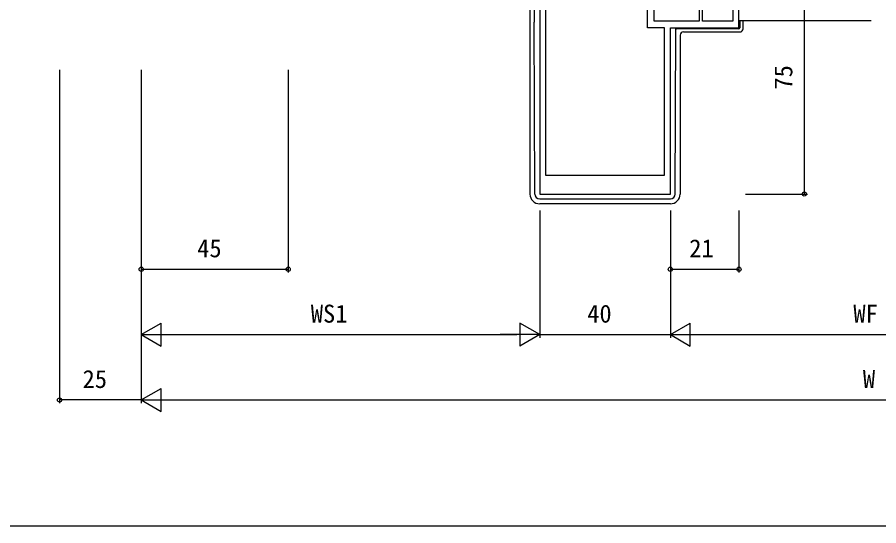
# Model space of a CAD drawing. Units: millimetres, scale not verified. Extents: x -437 to 438, y -281 to 278.
# Drawn here: x -110.9 to 152.9, y -280.9 to -125.3 of the extents above; entities that cross this region are included whole.
import ezdxf
from ezdxf.enums import TextEntityAlignment as Align

# ---------------------------------------------------------------- set-up
doc = ezdxf.new("R2010")
doc.units = ezdxf.units.MM
doc.header["$LTSCALE"] = 2
for name, color, linetype in [('0-2_YKK_11', 7, 'Continuous'), ('0-3_YKK_12', 2, 'Continuous'), ('0-4_YKK_13', 4, 'Continuous'), ('0-6_YKK_D', 6, 'Continuous'), ('0-7_YKK_ZWAK', 7, 'Continuous')]:
    doc.layers.add(name, color=color, linetype=linetype)
doc.styles.add('ＭＳ ゴシック', font='')
doc.styles.get('ＭＳ ゴシック').set_extended_font_data('MS Gothic')

msp = doc.modelspace()

# ---------------------------------------------------------------- linework, layer by layer
at = {"layer": '0-2_YKK_11'}
for points in [[(49.083, -69.6), (49.083, -179.4), (89.083, -179.4), (89.083, -128.5), (110.083, -128.5), (110.083, -121.7)], [(97.883, -121.7), (97.883, -126.5), (84.083, -126.5), (84.083, -95)], [(108.183, -122.7), (108.183, -126.5), (98.883, -126.5), (98.883, -122.7)]]:
    msp.add_lwpolyline(points, dxfattribs=at)
msp.add_lwpolyline([(50.883, -97.5), (50.883, -173.6), (87.283, -173.6), (87.283, -128.5), (82.083, -128.5), (82.083, -97.5)], close=True, dxfattribs=at)
at = {"layer": '0-3_YKK_12'}
msp.add_line((110.083, -126.3), (150.583, -126.3), dxfattribs=at)
at = {"layer": '0-4_YKK_13'}
for p, q in [((46.083, -69.1), (46.083, -127.1)), ((47.19, -69.1), (47.393, -126.8)), ((110.383, -126.3), (110.383, -128.5)), ((111.383, -128.8), (111.383, -126.3)), ((46.083, -127.1), (46.083, -179.4)), ((47.578, -179.405), (47.393, -126.8)), ((90.588, -179.405), (90.765, -129.099)), ((90.765, -129.099), (90.765, -128.5)), ((110.083, -128.8), (91.065, -128.8)), ((92.083, -130.8), (92.083, -179.4)), ((93.083, -129.8), (110.383, -129.8)), ((49.078, -180.9), (89.088, -180.9)), ((89.083, -182.4), (49.083, -182.4))]:
    msp.add_line(p, q, dxfattribs=at)
for centre, radius, start, end in [((91.065, -129.1), 0.3, 90, 179.79849), ((110.083, -128.5), 0.3, 270, 0), ((110.383, -128.8), 1, 270, 0), ((93.083, -130.8), 1, 90, 180), ((49.083, -179.4), 3, 180, 270), ((49.078, -179.4), 1.5, 180.20151, 270), ((89.083, -179.4), 3, 270, 0), ((89.088, -179.4), 1.5, 270, 359.79849)]:
    msp.add_arc(centre, radius, start, end, dxfattribs=at)
at = {"layer": '0-6_YKK_D'}
for p, q in [((130.083, -104.4), (130.083, -179.4)), ((-97.917, -141.4), (-97.917, -243.4)), ((-72.917, -141.4), (-72.917, -243.4)), ((-72.917, -141.4), (-72.917, -243.4)), ((-72.917, -141.4), (-72.917, -203.4)), ((-27.917, -141.4), (-27.917, -203.4)), ((112.083, -179.4), (131.083, -179.4)), ((-72.917, -184.4), (-72.917, -223.4)), ((49.083, -184.4), (49.083, -223.4)), ((49.083, -184.4), (49.083, -223.4)), ((89.083, -184.4), (89.083, -223.4)), ((89.083, -184.4), (89.083, -223.4)), ((89.083, -184.4), (89.083, -203.4)), ((110.083, -184.4), (110.083, -203.4)), ((-72.917, -202.4), (-27.917, -202.4)), ((89.083, -202.4), (110.083, -202.4)), ((-72.917, -222.4), (-66.855, -218.9)), ((-66.855, -225.9), (-66.855, -218.9)), ((49.083, -222.4), (43.021, -218.9)), ((43.021, -218.9), (43.021, -225.9)), ((89.083, -222.4), (95.145, -218.9)), ((95.145, -225.9), (95.145, -218.9)), ((-72.917, -222.4), (-66.855, -225.9)), ((-72.917, -222.4), (-60.793, -222.4)), ((-65.917, -222.4), (42.083, -222.4)), ((49.083, -222.4), (36.959, -222.4)), ((49.083, -222.4), (43.021, -225.9)), ((49.083, -222.4), (89.083, -222.4)), ((89.083, -222.4), (95.145, -225.9)), ((89.083, -222.4), (101.207, -222.4)), ((96.083, -222.4), (208.083, -222.4)), ((-72.917, -242.4), (-66.855, -238.9)), ((-66.855, -245.9), (-66.855, -238.9)), ((-72.917, -242.4), (-97.917, -242.4)), ((-72.917, -242.4), (-66.855, -245.9)), ((-72.917, -242.4), (-60.793, -242.4)), ((-65.917, -242.4), (370.083, -242.4))]:
    msp.add_line(p, q, dxfattribs=at)
for centre in [(130.083, -179.4), (-72.917, -202.4), (-27.917, -202.4), (89.083, -202.4), (110.083, -202.4), (-97.917, -242.4)]:
    msp.add_circle(centre, 0.637, dxfattribs=at)
at = {"layer": '0-7_YKK_ZWAK'}
msp.add_lwpolyline([(-436.8, -280.9), (438.2, -280.9), (438.2, 244.1)], dxfattribs=at)

# ---------------------------------------------------------------- texts
at = {"layer": '0-6_YKK_D', "style": 'ＭＳ ゴシック'}
msp.add_text('75', height=5.499, rotation=90, dxfattribs=at).set_placement((128.083, -147.44), align=Align.BOTTOM_LEFT)
for s, p in [('45', (-55.786, -200.4)), ('21', (94.874, -200.4)), ('WS1', (-20.994, -220.4)), ('40', (63.628, -220.4)), ('WF', (145.116, -220.4)), ('25', (-90.872, -240.4)), ('W', (148.035, -240.4))]:
    msp.add_text(s, height=5.499, dxfattribs=at).set_placement(p, align=Align.BOTTOM_LEFT)

doc.saveas('drawing.dxf')
